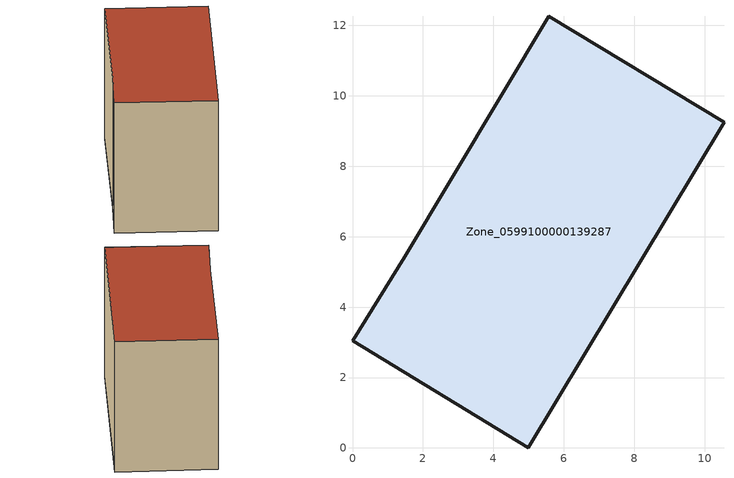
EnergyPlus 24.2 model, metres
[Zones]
Zone_0599100000139287
 floor ground (C_G): 1.49,5.43 5.57,12.27 10.55,9.24 4.99,0 0,3.05 z0
 wall outside (C_F): 4.99,0 10.55,9.24 5.57,12.27 1.49,5.43 0,3.05 4.99,0 z0:8.38
 roof outside (C_R): 5.57,12.27 1.49,5.43 0,3.05 4.99,0 10.55,9.24 z8.38
[BUILDING]
Pand.0599100000139287: North Axis=0; Terrain=City; Loads Convergence Tolerance Value=0.04; Temperature Convergence Tolerance Value=0.4; Solar Distribution=FullExterior; Maximum Number of Warmup Days=25; Minimum Number of Warmup Days=1
[Site:Location]
Rotterdam.The.Hague.AP_ZH_NLD Design_Conditions: Latitude=51.96; Longitude=4.45; Time Zone=1; Elevation=-4.5
[SITE:GROUNDTEMPERATURE:BUILDINGSURFACE]
18, 18, 18, 18, 18, 18, 18, 18, 18, 18, 18, 18
[MATERIAL] Thermal Absorptance=0.9; Solar Absorptance=0.7; Visible Absorptance=0.7
Name | Roughness | Thickness | Conductivity | Density | Specific Heat
G.TI.1946-1964 | MediumSmooth | 0.15 | 1 | 540 | 1210
F.TI.1946-1964 | Rough | 0.3 | 0.857143 | 1920 | 840
R.TI.1946-1964 | MediumRough | 0.2 | 0.277778 | 1500 | 1000
[CONSTRUCTION]
C_G: G.TI.1946-1964
C_F: F.TI.1946-1964
C_R: R.TI.1946-1964
[ZONE]
Zone_0599100000139287: Type=1; Multiplier=1; Ceiling Height=Autocalculate; Volume=Autocalculate; Floor Area=autocalculate; Part of Total Floor Area=Yes
[ZONEINFILTRATION:DESIGNFLOWRATE]
Infil_Zone_0599100000139287: Zone or ZoneList or Space or SpaceList=Zone_0599100000139287; Schedule=AlwaysOn; Design Flow Rate Calculation Method=Flow/Area; Flow Rate per Floor Area=0.003; Constant Term Coefficient=1; Temperature Term Coefficient=0; Velocity Term Coefficient=0; Velocity Squared Term Coefficient=0
[HVACTEMPLATE:ZONE:IDEALLOADSAIRSYSTEM]
Zone_0599100000139287: Maximum Heating Supply Air Temperature=50; Minimum Cooling Supply Air Temperature=13; Maximum Heating Supply Air Humidity Ratio=0.0156; Minimum Cooling Supply Air Humidity Ratio=0.0077; Heating Limit=NoLimit; Cooling Limit=NoLimit; Dehumidification Control Type=ConstantSensibleHeatRatio; Cooling Sensible Heat Ratio=0.7; Dehumidification Setpoint=60; Humidification Control Type=None; Humidification Setpoint=30; Outdoor Air Method=None; Outdoor Air Flow Rate per Person=0.00944; Outdoor Air Flow Rate per Zone Floor Area=0; Outdoor Air Flow Rate per Zone=0; Demand Controlled Ventilation Type=None; Outdoor Air Economizer Type=NoEconomizer; Heat Recovery Type=None; Sensible Heat Recovery Effectiveness=0.7; Latent Heat Recovery Effectiveness=0.65
[ZONECONTROL:THERMOSTAT]
ThermostatControl_Zone_0599100000139287: Zone or ZoneList=Zone_0599100000139287; Control Type Schedule=DualSetpointControlType; Control 1=Thermostat_Zone_0599100000139287; Temperature Difference Between Cutout And Setpoint=0
[THERMOSTATSETPOINT:DUALSETPOINT]
Thermostat_Zone_0599100000139287: Heating Setpoint Temperature Schedule=HeatingSetpoint_Zone_0599100000139287; Cooling Setpoint Temperature Schedule=CoolingSetpoint_Zone_0599100000139287
[SCHEDULE:COMPACT]
HeatingSetpoint_Zone_0599100000139287: Through: 12/31, For: AllDays, Until: 24:00, 21
CoolingSetpoint_Zone_0599100000139287: Through: 12/31, For: AllDays, Until: 24:00, 24
DualSetpointControlType: Through: 12/31, For: AllDays, Until: 24:00, 4
AlwaysOn: Through: 12/31, For: AllDays, Until: 24:00, 1
